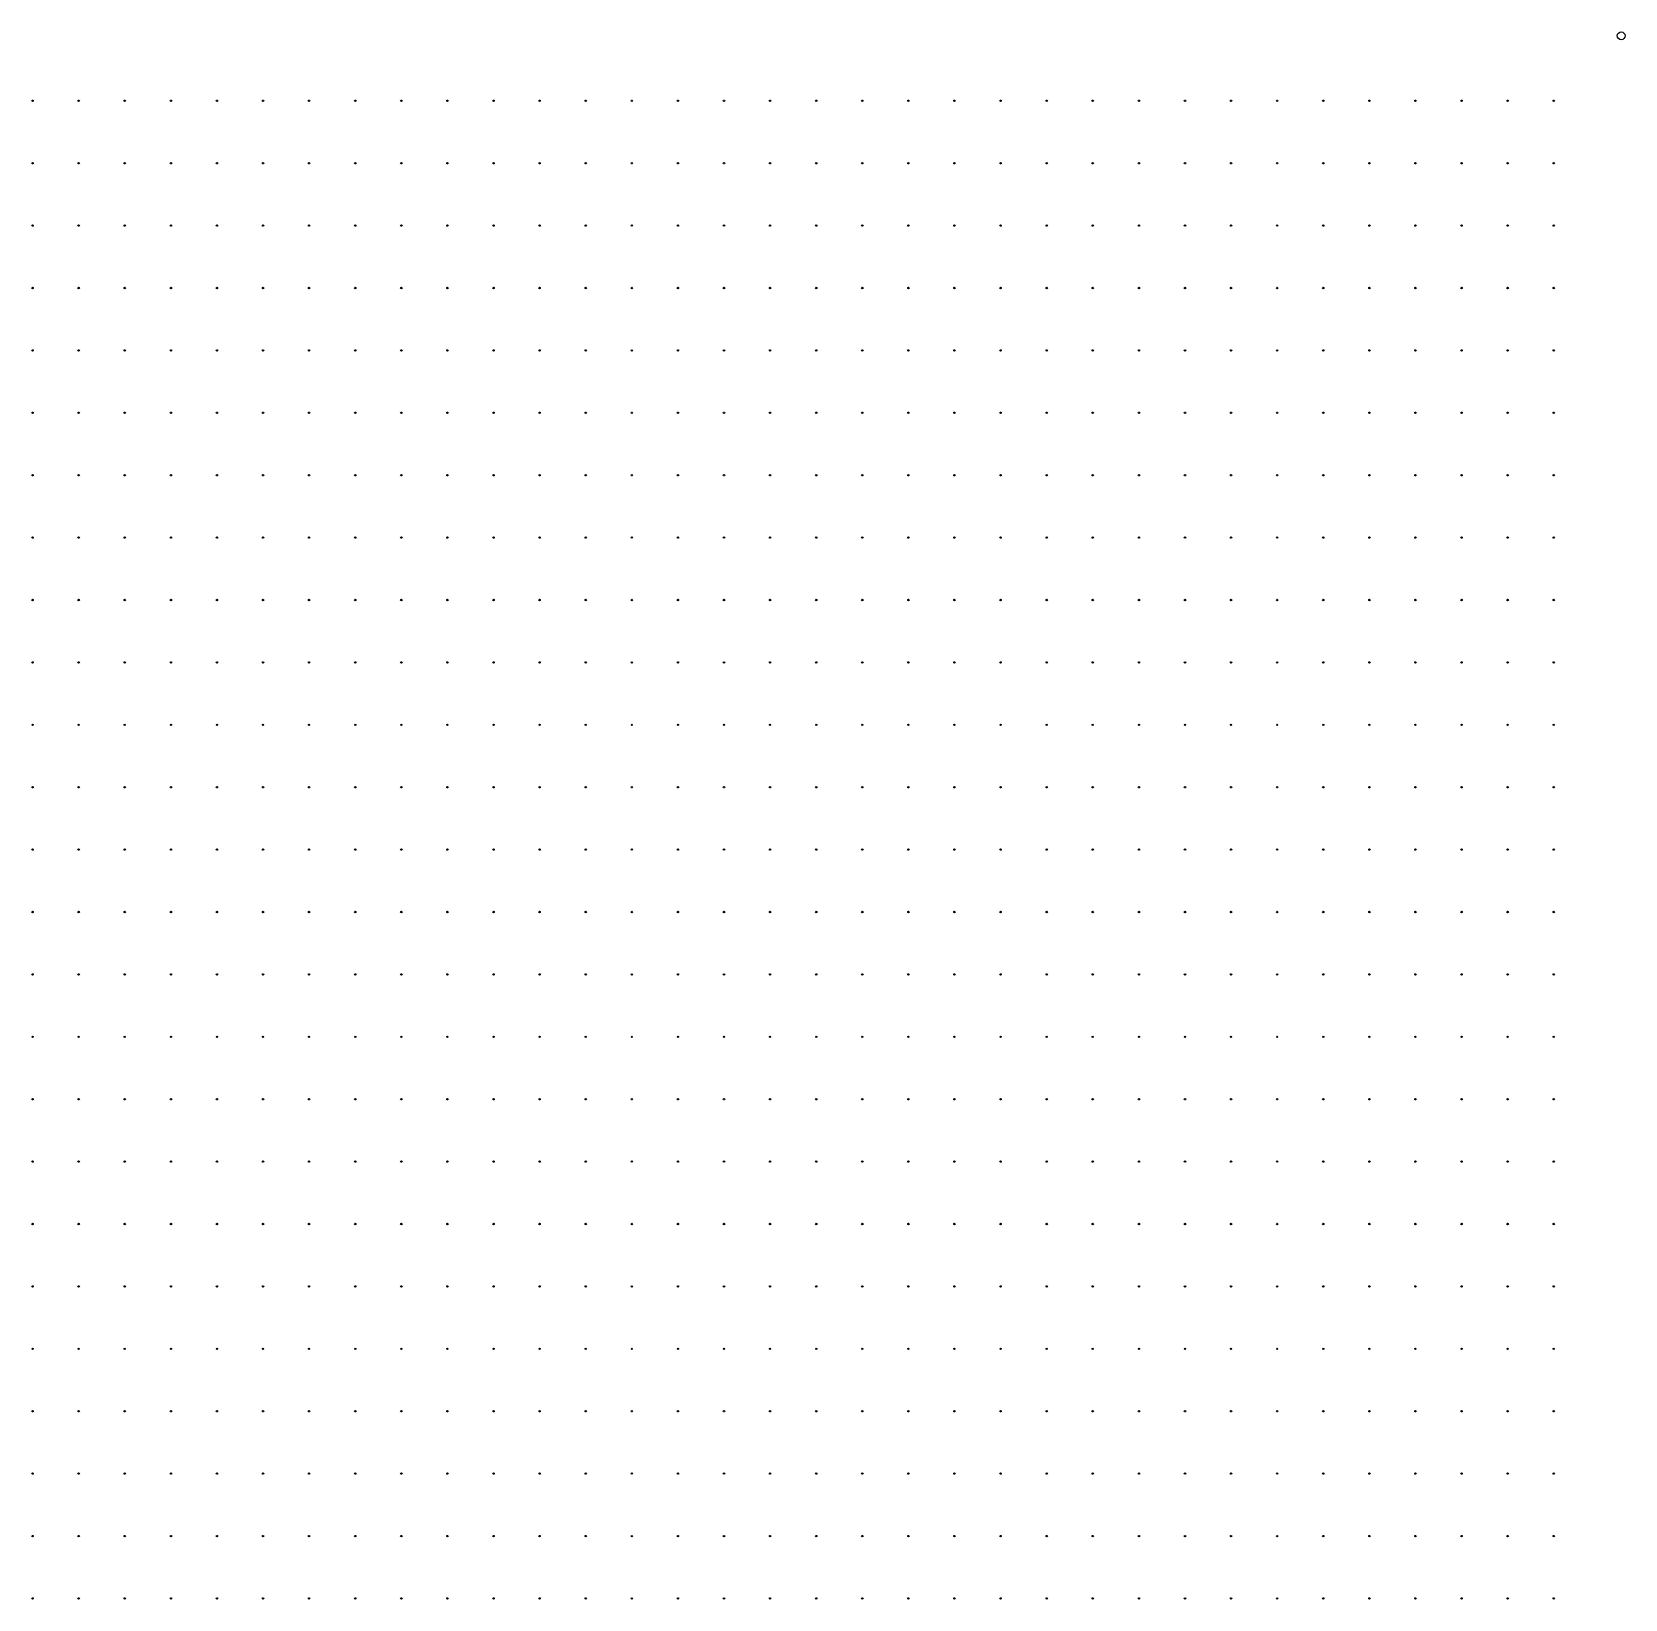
# Model space of a CAD drawing. Extents: x 50 to 173, y 50 to 173.
# Drawn here: x 111.6 to 172.6, y 112.6 to 172.6 of the extents above; entities that cross this region are included whole.
import ezdxf

# ---------------------------------------------------------------- set-up
doc = ezdxf.new("R2010")
doc.units = 0
doc.layers.get('0').update_dxf_attribs({"color": 255, "linetype": 'continuous'})

msp = doc.modelspace()

# ---------------------------------------------------------------- linework, layer by layer
msp.add_circle((172.4, 172.4), 0.15)
at = {"layer": 'PET'}
for centre in [(111.582, 169.912), (113.347, 169.912), (115.112, 169.912), (116.876, 169.912), (118.641, 169.912), (120.406, 169.912), (122.171, 169.912), (123.935, 169.912), (125.7, 169.912), (127.465, 169.912), (129.229, 169.912), (130.994, 169.912), (132.759, 169.912), (134.524, 169.912), (136.288, 169.912), (138.053, 169.912), (139.818, 169.912), (141.582, 169.912), (143.347, 169.912), (145.112, 169.912), (146.876, 169.912), (148.641, 169.912), (150.406, 169.912), (152.171, 169.912), (153.935, 169.912), (155.7, 169.912), (157.465, 169.912), (159.229, 169.912), (160.994, 169.912), (162.759, 169.912), (164.524, 169.912), (166.288, 169.912), (168.053, 169.912), (169.818, 169.912), (111.582, 167.524), (113.347, 167.524), (115.112, 167.524), (116.876, 167.524), (118.641, 167.524), (120.406, 167.524), (122.171, 167.524), (123.935, 167.524), (125.7, 167.524), (127.465, 167.524), (129.229, 167.524), (130.994, 167.524), (132.759, 167.524), (134.524, 167.524), (136.288, 167.524), (138.053, 167.524), (139.818, 167.524), (141.582, 167.524), (143.347, 167.524), (145.112, 167.524), (146.876, 167.524), (148.641, 167.524), (150.406, 167.524), (152.171, 167.524), (153.935, 167.524), (155.7, 167.524), (157.465, 167.524), (159.229, 167.524), (160.994, 167.524), (162.759, 167.524), (164.524, 167.524), (166.288, 167.524), (168.053, 167.524), (169.818, 167.524), (111.582, 165.135), (113.347, 165.135), (115.112, 165.135), (116.876, 165.135), (118.641, 165.135), (120.406, 165.135), (122.171, 165.135), (123.935, 165.135), (125.7, 165.135), (127.465, 165.135), (129.229, 165.135), (130.994, 165.135), (132.759, 165.135), (134.524, 165.135), (136.288, 165.135), (138.053, 165.135), (139.818, 165.135), (141.582, 165.135), (143.347, 165.135), (145.112, 165.135), (146.876, 165.135), (148.641, 165.135), (150.406, 165.135), (152.171, 165.135), (153.935, 165.135), (155.7, 165.135), (157.465, 165.135), (159.229, 165.135), (160.994, 165.135), (162.759, 165.135), (164.524, 165.135), (166.288, 165.135), (168.053, 165.135), (169.818, 165.135), (111.582, 162.747), (113.347, 162.747), (115.112, 162.747), (116.876, 162.747), (118.641, 162.747), (120.406, 162.747), (122.171, 162.747), (123.935, 162.747), (125.7, 162.747), (127.465, 162.747), (129.229, 162.747), (130.994, 162.747), (132.759, 162.747), (134.524, 162.747), (136.288, 162.747), (138.053, 162.747), (139.818, 162.747), (141.582, 162.747), (143.347, 162.747), (145.112, 162.747), (146.876, 162.747), (148.641, 162.747), (150.406, 162.747), (152.171, 162.747), (153.935, 162.747), (155.7, 162.747), (157.465, 162.747), (159.229, 162.747), (160.994, 162.747), (162.759, 162.747), (164.524, 162.747), (166.288, 162.747), (168.053, 162.747), (169.818, 162.747), (111.582, 160.359), (113.347, 160.359), (115.112, 160.359), (116.876, 160.359), (118.641, 160.359), (120.406, 160.359), (122.171, 160.359), (123.935, 160.359), (125.7, 160.359), (127.465, 160.359), (129.229, 160.359), (130.994, 160.359), (132.759, 160.359), (134.524, 160.359), (136.288, 160.359), (138.053, 160.359), (139.818, 160.359), (141.582, 160.359), (143.347, 160.359), (145.112, 160.359), (146.876, 160.359), (148.641, 160.359), (150.406, 160.359), (152.171, 160.359), (153.935, 160.359), (155.7, 160.359), (157.465, 160.359), (159.229, 160.359), (160.994, 160.359), (162.759, 160.359), (164.524, 160.359), (166.288, 160.359), (168.053, 160.359), (169.818, 160.359), (111.582, 157.971), (113.347, 157.971), (115.112, 157.971), (116.876, 157.971), (118.641, 157.971), (120.406, 157.971), (122.171, 157.971), (123.935, 157.971), (125.7, 157.971), (127.465, 157.971), (129.229, 157.971), (130.994, 157.971), (132.759, 157.971), (134.524, 157.971), (136.288, 157.971), (138.053, 157.971), (139.818, 157.971), (141.582, 157.971), (143.347, 157.971), (145.112, 157.971), (146.876, 157.971), (148.641, 157.971), (150.406, 157.971), (152.171, 157.971), (153.935, 157.971), (155.7, 157.971), (157.465, 157.971), (159.229, 157.971), (160.994, 157.971), (162.759, 157.971), (164.524, 157.971), (166.288, 157.971), (168.053, 157.971), (169.818, 157.971), (111.582, 155.582), (113.347, 155.582), (115.112, 155.582), (116.876, 155.582), (118.641, 155.582), (120.406, 155.582), (122.171, 155.582), (123.935, 155.582), (125.7, 155.582), (127.465, 155.582), (129.229, 155.582), (130.994, 155.582), (132.759, 155.582), (134.524, 155.582), (136.288, 155.582), (138.053, 155.582), (139.818, 155.582), (141.582, 155.582), (143.347, 155.582), (145.112, 155.582), (146.876, 155.582), (148.641, 155.582), (150.406, 155.582), (152.171, 155.582), (153.935, 155.582), (155.7, 155.582), (157.465, 155.582), (159.229, 155.582), (160.994, 155.582), (162.759, 155.582), (164.524, 155.582), (166.288, 155.582), (168.053, 155.582), (169.818, 155.582), (111.582, 153.194), (113.347, 153.194), (115.112, 153.194), (116.876, 153.194), (118.641, 153.194), (120.406, 153.194), (122.171, 153.194), (123.935, 153.194), (125.7, 153.194), (127.465, 153.194), (129.229, 153.194), (130.994, 153.194), (132.759, 153.194), (134.524, 153.194), (136.288, 153.194), (138.053, 153.194), (139.818, 153.194), (141.582, 153.194), (143.347, 153.194), (145.112, 153.194), (146.876, 153.194), (148.641, 153.194), (150.406, 153.194), (152.171, 153.194), (153.935, 153.194), (155.7, 153.194), (157.465, 153.194), (159.229, 153.194), (160.994, 153.194), (162.759, 153.194), (164.524, 153.194), (166.288, 153.194), (168.053, 153.194), (169.818, 153.194), (111.582, 150.806), (113.347, 150.806), (115.112, 150.806), (116.876, 150.806), (118.641, 150.806), (120.406, 150.806), (122.171, 150.806), (123.935, 150.806), (125.7, 150.806), (127.465, 150.806), (129.229, 150.806), (130.994, 150.806), (132.759, 150.806), (134.524, 150.806), (136.288, 150.806), (138.053, 150.806), (139.818, 150.806), (141.582, 150.806), (143.347, 150.806), (145.112, 150.806), (146.876, 150.806), (148.641, 150.806), (150.406, 150.806), (152.171, 150.806), (153.935, 150.806), (155.7, 150.806), (157.465, 150.806), (159.229, 150.806), (160.994, 150.806), (162.759, 150.806), (164.524, 150.806), (166.288, 150.806), (168.053, 150.806), (169.818, 150.806), (111.582, 148.418), (113.347, 148.418), (115.112, 148.418), (116.876, 148.418), (118.641, 148.418), (120.406, 148.418), (122.171, 148.418), (123.935, 148.418), (125.7, 148.418), (127.465, 148.418), (129.229, 148.418), (130.994, 148.418), (132.759, 148.418), (134.524, 148.418), (136.288, 148.418), (138.053, 148.418), (139.818, 148.418), (141.582, 148.418), (143.347, 148.418), (145.112, 148.418), (146.876, 148.418), (148.641, 148.418), (150.406, 148.418), (152.171, 148.418), (153.935, 148.418), (155.7, 148.418), (157.465, 148.418), (159.229, 148.418), (160.994, 148.418), (162.759, 148.418), (164.524, 148.418), (166.288, 148.418), (168.053, 148.418), (169.818, 148.418), (111.582, 146.029), (113.347, 146.029), (115.112, 146.029), (116.876, 146.029), (118.641, 146.029), (120.406, 146.029), (122.171, 146.029), (123.935, 146.029), (125.7, 146.029), (127.465, 146.029), (129.229, 146.029), (130.994, 146.029), (132.759, 146.029), (134.524, 146.029), (136.288, 146.029), (138.053, 146.029), (139.818, 146.029), (141.582, 146.029), (143.347, 146.029), (145.112, 146.029), (146.876, 146.029), (148.641, 146.029), (150.406, 146.029), (152.171, 146.029), (153.935, 146.029), (155.7, 146.029), (157.465, 146.029), (159.229, 146.029), (160.994, 146.029), (162.759, 146.029), (164.524, 146.029), (166.288, 146.029), (168.053, 146.029), (169.818, 146.029), (111.582, 143.641), (113.347, 143.641), (115.112, 143.641), (116.876, 143.641), (118.641, 143.641), (120.406, 143.641), (122.171, 143.641), (123.935, 143.641), (125.7, 143.641), (127.465, 143.641), (129.229, 143.641), (130.994, 143.641), (132.759, 143.641), (134.524, 143.641), (136.288, 143.641), (138.053, 143.641), (139.818, 143.641), (141.582, 143.641), (143.347, 143.641), (145.112, 143.641), (146.876, 143.641), (148.641, 143.641), (150.406, 143.641), (152.171, 143.641), (153.935, 143.641), (155.7, 143.641), (157.465, 143.641), (159.229, 143.641), (160.994, 143.641), (162.759, 143.641), (164.524, 143.641), (166.288, 143.641), (168.053, 143.641), (169.818, 143.641), (111.582, 141.253), (113.347, 141.253), (115.112, 141.253), (116.876, 141.253), (118.641, 141.253), (120.406, 141.253), (122.171, 141.253), (123.935, 141.253), (125.7, 141.253), (127.465, 141.253), (129.229, 141.253), (130.994, 141.253), (132.759, 141.253), (134.524, 141.253), (136.288, 141.253), (138.053, 141.253), (139.818, 141.253), (141.582, 141.253), (143.347, 141.253), (145.112, 141.253), (146.876, 141.253), (148.641, 141.253), (150.406, 141.253), (152.171, 141.253), (153.935, 141.253), (155.7, 141.253), (157.465, 141.253), (159.229, 141.253), (160.994, 141.253), (162.759, 141.253), (164.524, 141.253), (166.288, 141.253), (168.053, 141.253), (169.818, 141.253), (111.582, 138.865), (113.347, 138.865), (115.112, 138.865), (116.876, 138.865), (118.641, 138.865), (120.406, 138.865), (122.171, 138.865), (123.935, 138.865), (125.7, 138.865), (127.465, 138.865), (129.229, 138.865), (130.994, 138.865), (132.759, 138.865), (134.524, 138.865), (136.288, 138.865), (138.053, 138.865), (139.818, 138.865), (141.582, 138.865), (143.347, 138.865), (145.112, 138.865), (146.876, 138.865), (148.641, 138.865), (150.406, 138.865), (152.171, 138.865), (153.935, 138.865), (155.7, 138.865), (157.465, 138.865), (159.229, 138.865), (160.994, 138.865), (162.759, 138.865), (164.524, 138.865), (166.288, 138.865), (168.053, 138.865), (169.818, 138.865), (111.582, 136.476), (113.347, 136.476), (115.112, 136.476), (116.876, 136.476), (118.641, 136.476), (120.406, 136.476), (122.171, 136.476), (123.935, 136.476), (125.7, 136.476), (127.465, 136.476), (129.229, 136.476), (130.994, 136.476), (132.759, 136.476), (134.524, 136.476), (136.288, 136.476), (138.053, 136.476), (139.818, 136.476), (141.582, 136.476), (143.347, 136.476), (145.112, 136.476), (146.876, 136.476), (148.641, 136.476), (150.406, 136.476), (152.171, 136.476), (153.935, 136.476), (155.7, 136.476), (157.465, 136.476), (159.229, 136.476), (160.994, 136.476), (162.759, 136.476), (164.524, 136.476), (166.288, 136.476), (168.053, 136.476), (169.818, 136.476), (111.582, 134.088), (113.347, 134.088), (115.112, 134.088), (116.876, 134.088), (118.641, 134.088), (120.406, 134.088), (122.171, 134.088), (123.935, 134.088), (125.7, 134.088), (127.465, 134.088), (129.229, 134.088), (130.994, 134.088), (132.759, 134.088), (134.524, 134.088), (136.288, 134.088), (138.053, 134.088), (139.818, 134.088), (141.582, 134.088), (143.347, 134.088), (145.112, 134.088), (146.876, 134.088), (148.641, 134.088), (150.406, 134.088), (152.171, 134.088), (153.935, 134.088), (155.7, 134.088), (157.465, 134.088), (159.229, 134.088), (160.994, 134.088), (162.759, 134.088), (164.524, 134.088), (166.288, 134.088), (168.053, 134.088), (169.818, 134.088), (111.582, 131.7), (113.347, 131.7), (115.112, 131.7), (116.876, 131.7), (118.641, 131.7), (120.406, 131.7), (122.171, 131.7), (123.935, 131.7), (125.7, 131.7), (127.465, 131.7), (129.229, 131.7), (130.994, 131.7), (132.759, 131.7), (134.524, 131.7), (136.288, 131.7), (138.053, 131.7), (139.818, 131.7), (141.582, 131.7), (143.347, 131.7), (145.112, 131.7), (146.876, 131.7), (148.641, 131.7), (150.406, 131.7), (152.171, 131.7), (153.935, 131.7), (155.7, 131.7), (157.465, 131.7), (159.229, 131.7), (160.994, 131.7), (162.759, 131.7), (164.524, 131.7), (166.288, 131.7), (168.053, 131.7), (169.818, 131.7), (111.582, 129.312), (113.347, 129.312), (115.112, 129.312), (116.876, 129.312), (118.641, 129.312), (120.406, 129.312), (122.171, 129.312), (123.935, 129.312), (125.7, 129.312), (127.465, 129.312), (129.229, 129.312), (130.994, 129.312), (132.759, 129.312), (134.524, 129.312), (136.288, 129.312), (138.053, 129.312), (139.818, 129.312), (141.582, 129.312), (143.347, 129.312), (145.112, 129.312), (146.876, 129.312), (148.641, 129.312), (150.406, 129.312), (152.171, 129.312), (153.935, 129.312), (155.7, 129.312), (157.465, 129.312), (159.229, 129.312), (160.994, 129.312), (162.759, 129.312), (164.524, 129.312), (166.288, 129.312), (168.053, 129.312), (169.818, 129.312), (111.582, 126.924), (113.347, 126.924), (115.112, 126.924), (116.876, 126.924), (118.641, 126.924), (120.406, 126.924), (122.171, 126.924), (123.935, 126.924), (125.7, 126.924), (127.465, 126.924), (129.229, 126.924), (130.994, 126.924), (132.759, 126.924), (134.524, 126.924), (136.288, 126.924), (138.053, 126.924), (139.818, 126.924), (141.582, 126.924), (143.347, 126.924), (145.112, 126.924), (146.876, 126.924), (148.641, 126.924), (150.406, 126.924), (152.171, 126.924), (153.935, 126.924), (155.7, 126.924), (157.465, 126.924), (159.229, 126.924), (160.994, 126.924), (162.759, 126.924), (164.524, 126.924), (166.288, 126.924), (168.053, 126.924), (169.818, 126.924), (111.582, 124.535), (113.347, 124.535), (115.112, 124.535), (116.876, 124.535), (118.641, 124.535), (120.406, 124.535), (122.171, 124.535), (123.935, 124.535), (125.7, 124.535), (127.465, 124.535), (129.229, 124.535), (130.994, 124.535), (132.759, 124.535), (134.524, 124.535), (136.288, 124.535), (138.053, 124.535), (139.818, 124.535), (141.582, 124.535), (143.347, 124.535), (145.112, 124.535), (146.876, 124.535), (148.641, 124.535), (150.406, 124.535), (152.171, 124.535), (153.935, 124.535), (155.7, 124.535), (157.465, 124.535), (159.229, 124.535), (160.994, 124.535), (162.759, 124.535), (164.524, 124.535), (166.288, 124.535), (168.053, 124.535), (169.818, 124.535), (111.582, 122.147), (113.347, 122.147), (115.112, 122.147), (116.876, 122.147), (118.641, 122.147), (120.406, 122.147), (122.171, 122.147), (123.935, 122.147), (125.7, 122.147), (127.465, 122.147), (129.229, 122.147), (130.994, 122.147), (132.759, 122.147), (134.524, 122.147), (136.288, 122.147), (138.053, 122.147), (139.818, 122.147), (141.582, 122.147), (143.347, 122.147), (145.112, 122.147), (146.876, 122.147), (148.641, 122.147), (150.406, 122.147), (152.171, 122.147), (153.935, 122.147), (155.7, 122.147), (157.465, 122.147), (159.229, 122.147), (160.994, 122.147), (162.759, 122.147), (164.524, 122.147), (166.288, 122.147), (168.053, 122.147), (169.818, 122.147), (111.582, 119.759), (113.347, 119.759), (115.112, 119.759), (116.876, 119.759), (118.641, 119.759), (120.406, 119.759), (122.171, 119.759), (123.935, 119.759), (125.7, 119.759), (127.465, 119.759), (129.229, 119.759), (130.994, 119.759), (132.759, 119.759), (134.524, 119.759), (136.288, 119.759), (138.053, 119.759), (139.818, 119.759), (141.582, 119.759), (143.347, 119.759), (145.112, 119.759), (146.876, 119.759), (148.641, 119.759), (150.406, 119.759), (152.171, 119.759), (153.935, 119.759), (155.7, 119.759), (157.465, 119.759), (159.229, 119.759), (160.994, 119.759), (162.759, 119.759), (164.524, 119.759), (166.288, 119.759), (168.053, 119.759), (169.818, 119.759), (111.582, 117.371), (113.347, 117.371), (115.112, 117.371), (116.876, 117.371), (118.641, 117.371), (120.406, 117.371), (122.171, 117.371), (123.935, 117.371), (125.7, 117.371), (127.465, 117.371), (129.229, 117.371), (130.994, 117.371), (132.759, 117.371), (134.524, 117.371), (136.288, 117.371), (138.053, 117.371), (139.818, 117.371), (141.582, 117.371), (143.347, 117.371), (145.112, 117.371), (146.876, 117.371), (148.641, 117.371), (150.406, 117.371), (152.171, 117.371), (153.935, 117.371), (155.7, 117.371), (157.465, 117.371), (159.229, 117.371), (160.994, 117.371), (162.759, 117.371), (164.524, 117.371), (166.288, 117.371), (168.053, 117.371), (169.818, 117.371), (111.582, 114.982), (113.347, 114.982), (115.112, 114.982), (116.876, 114.982), (118.641, 114.982), (120.406, 114.982), (122.171, 114.982), (123.935, 114.982), (125.7, 114.982), (127.465, 114.982), (129.229, 114.982), (130.994, 114.982), (132.759, 114.982), (134.524, 114.982), (136.288, 114.982), (138.053, 114.982), (139.818, 114.982), (141.582, 114.982), (143.347, 114.982), (145.112, 114.982), (146.876, 114.982), (148.641, 114.982), (150.406, 114.982), (152.171, 114.982), (153.935, 114.982), (155.7, 114.982), (157.465, 114.982), (159.229, 114.982), (160.994, 114.982), (162.759, 114.982), (164.524, 114.982), (166.288, 114.982), (168.053, 114.982), (169.818, 114.982), (111.582, 112.594), (113.347, 112.594), (115.112, 112.594), (116.876, 112.594), (118.641, 112.594), (120.406, 112.594), (122.171, 112.594), (123.935, 112.594), (125.7, 112.594), (127.465, 112.594), (129.229, 112.594), (130.994, 112.594), (132.759, 112.594), (134.524, 112.594), (136.288, 112.594), (138.053, 112.594), (139.818, 112.594), (141.582, 112.594), (143.347, 112.594), (145.112, 112.594), (146.876, 112.594), (148.641, 112.594), (150.406, 112.594), (152.171, 112.594), (153.935, 112.594), (155.7, 112.594), (157.465, 112.594), (159.229, 112.594), (160.994, 112.594), (162.759, 112.594), (164.524, 112.594), (166.288, 112.594), (168.053, 112.594), (169.818, 112.594)]:
    msp.add_circle(centre, 0.005, dxfattribs=at)
at = {"layer": 'V4'}
for centre in [(111.582, 169.912), (113.347, 169.912), (115.112, 169.912), (116.876, 169.912), (118.641, 169.912), (120.406, 169.912), (122.171, 169.912), (123.935, 169.912), (125.7, 169.912), (127.465, 169.912), (129.229, 169.912), (130.994, 169.912), (132.759, 169.912), (134.524, 169.912), (136.288, 169.912), (138.053, 169.912), (139.818, 169.912), (141.582, 169.912), (143.347, 169.912), (145.112, 169.912), (146.876, 169.912), (148.641, 169.912), (150.406, 169.912), (152.171, 169.912), (153.935, 169.912), (155.7, 169.912), (157.465, 169.912), (159.229, 169.912), (160.994, 169.912), (162.759, 169.912), (164.524, 169.912), (166.288, 169.912), (168.053, 169.912), (169.818, 169.912), (111.582, 167.524), (113.347, 167.524), (115.112, 167.524), (116.876, 167.524), (118.641, 167.524), (120.406, 167.524), (122.171, 167.524), (123.935, 167.524), (125.7, 167.524), (127.465, 167.524), (129.229, 167.524), (130.994, 167.524), (132.759, 167.524), (134.524, 167.524), (136.288, 167.524), (138.053, 167.524), (139.818, 167.524), (141.582, 167.524), (143.347, 167.524), (145.112, 167.524), (146.876, 167.524), (148.641, 167.524), (150.406, 167.524), (152.171, 167.524), (153.935, 167.524), (155.7, 167.524), (157.465, 167.524), (159.229, 167.524), (160.994, 167.524), (162.759, 167.524), (164.524, 167.524), (166.288, 167.524), (168.053, 167.524), (169.818, 167.524), (111.582, 165.135), (113.347, 165.135), (115.112, 165.135), (116.876, 165.135), (118.641, 165.135), (120.406, 165.135), (122.171, 165.135), (123.935, 165.135), (125.7, 165.135), (127.465, 165.135), (129.229, 165.135), (130.994, 165.135), (132.759, 165.135), (134.524, 165.135), (136.288, 165.135), (138.053, 165.135), (139.818, 165.135), (141.582, 165.135), (143.347, 165.135), (145.112, 165.135), (146.876, 165.135), (148.641, 165.135), (150.406, 165.135), (152.171, 165.135), (153.935, 165.135), (155.7, 165.135), (157.465, 165.135), (159.229, 165.135), (160.994, 165.135), (162.759, 165.135), (164.524, 165.135), (166.288, 165.135), (168.053, 165.135), (169.818, 165.135), (111.582, 162.747), (113.347, 162.747), (115.112, 162.747), (116.876, 162.747), (118.641, 162.747), (120.406, 162.747), (122.171, 162.747), (123.935, 162.747), (125.7, 162.747), (127.465, 162.747), (129.229, 162.747), (130.994, 162.747), (132.759, 162.747), (134.524, 162.747), (136.288, 162.747), (138.053, 162.747), (139.818, 162.747), (141.582, 162.747), (143.347, 162.747), (145.112, 162.747), (146.876, 162.747), (148.641, 162.747), (150.406, 162.747), (152.171, 162.747), (153.935, 162.747), (155.7, 162.747), (157.465, 162.747), (159.229, 162.747), (160.994, 162.747), (162.759, 162.747), (164.524, 162.747), (166.288, 162.747), (168.053, 162.747), (169.818, 162.747), (111.582, 160.359), (113.347, 160.359), (115.112, 160.359), (116.876, 160.359), (118.641, 160.359), (120.406, 160.359), (122.171, 160.359), (123.935, 160.359), (125.7, 160.359), (127.465, 160.359), (129.229, 160.359), (130.994, 160.359), (132.759, 160.359), (134.524, 160.359), (136.288, 160.359), (138.053, 160.359), (139.818, 160.359), (141.582, 160.359), (143.347, 160.359), (145.112, 160.359), (146.876, 160.359), (148.641, 160.359), (150.406, 160.359), (152.171, 160.359), (153.935, 160.359), (155.7, 160.359), (157.465, 160.359), (159.229, 160.359), (160.994, 160.359), (162.759, 160.359), (164.524, 160.359), (166.288, 160.359), (168.053, 160.359), (169.818, 160.359), (111.582, 157.971), (113.347, 157.971), (115.112, 157.971), (116.876, 157.971), (118.641, 157.971), (120.406, 157.971), (122.171, 157.971), (123.935, 157.971), (125.7, 157.971), (127.465, 157.971), (129.229, 157.971), (130.994, 157.971), (132.759, 157.971), (134.524, 157.971), (136.288, 157.971), (138.053, 157.971), (139.818, 157.971), (141.582, 157.971), (143.347, 157.971), (145.112, 157.971), (146.876, 157.971), (148.641, 157.971), (150.406, 157.971), (152.171, 157.971), (153.935, 157.971), (155.7, 157.971), (157.465, 157.971), (159.229, 157.971), (160.994, 157.971), (162.759, 157.971), (164.524, 157.971), (166.288, 157.971), (168.053, 157.971), (169.818, 157.971), (111.582, 155.582), (113.347, 155.582), (115.112, 155.582), (116.876, 155.582), (118.641, 155.582), (120.406, 155.582), (122.171, 155.582), (123.935, 155.582), (125.7, 155.582), (127.465, 155.582), (129.229, 155.582), (130.994, 155.582), (132.759, 155.582), (134.524, 155.582), (136.288, 155.582), (138.053, 155.582), (139.818, 155.582), (141.582, 155.582), (143.347, 155.582), (145.112, 155.582), (146.876, 155.582), (148.641, 155.582), (150.406, 155.582), (152.171, 155.582), (153.935, 155.582), (155.7, 155.582), (157.465, 155.582), (159.229, 155.582), (160.994, 155.582), (162.759, 155.582), (164.524, 155.582), (166.288, 155.582), (168.053, 155.582), (169.818, 155.582), (111.582, 153.194), (113.347, 153.194), (115.112, 153.194), (116.876, 153.194), (118.641, 153.194), (120.406, 153.194), (122.171, 153.194), (123.935, 153.194), (125.7, 153.194), (127.465, 153.194), (129.229, 153.194), (130.994, 153.194), (132.759, 153.194), (134.524, 153.194), (136.288, 153.194), (138.053, 153.194), (139.818, 153.194), (141.582, 153.194), (143.347, 153.194), (145.112, 153.194), (146.876, 153.194), (148.641, 153.194), (150.406, 153.194), (152.171, 153.194), (153.935, 153.194), (155.7, 153.194), (157.465, 153.194), (159.229, 153.194), (160.994, 153.194), (162.759, 153.194), (164.524, 153.194), (166.288, 153.194), (168.053, 153.194), (169.818, 153.194), (111.582, 150.806), (113.347, 150.806), (115.112, 150.806), (116.876, 150.806), (118.641, 150.806), (120.406, 150.806), (122.171, 150.806), (123.935, 150.806), (125.7, 150.806), (127.465, 150.806), (129.229, 150.806), (130.994, 150.806), (132.759, 150.806), (134.524, 150.806), (136.288, 150.806), (138.053, 150.806), (139.818, 150.806), (141.582, 150.806), (143.347, 150.806), (145.112, 150.806), (146.876, 150.806), (148.641, 150.806), (150.406, 150.806), (152.171, 150.806), (153.935, 150.806), (155.7, 150.806), (157.465, 150.806), (159.229, 150.806), (160.994, 150.806), (162.759, 150.806), (164.524, 150.806), (166.288, 150.806), (168.053, 150.806), (169.818, 150.806), (111.582, 148.418), (113.347, 148.418), (115.112, 148.418), (116.876, 148.418), (118.641, 148.418), (120.406, 148.418), (122.171, 148.418), (123.935, 148.418), (125.7, 148.418), (127.465, 148.418), (129.229, 148.418), (130.994, 148.418), (132.759, 148.418), (134.524, 148.418), (136.288, 148.418), (138.053, 148.418), (139.818, 148.418), (141.582, 148.418), (143.347, 148.418), (145.112, 148.418), (146.876, 148.418), (148.641, 148.418), (150.406, 148.418), (152.171, 148.418), (153.935, 148.418), (155.7, 148.418), (157.465, 148.418), (159.229, 148.418), (160.994, 148.418), (162.759, 148.418), (164.524, 148.418), (166.288, 148.418), (168.053, 148.418), (169.818, 148.418), (111.582, 146.029), (113.347, 146.029), (115.112, 146.029), (116.876, 146.029), (118.641, 146.029), (120.406, 146.029), (122.171, 146.029), (123.935, 146.029), (125.7, 146.029), (127.465, 146.029), (129.229, 146.029), (130.994, 146.029), (132.759, 146.029), (134.524, 146.029), (136.288, 146.029), (138.053, 146.029), (139.818, 146.029), (141.582, 146.029), (143.347, 146.029), (145.112, 146.029), (146.876, 146.029), (148.641, 146.029), (150.406, 146.029), (152.171, 146.029), (153.935, 146.029), (155.7, 146.029), (157.465, 146.029), (159.229, 146.029), (160.994, 146.029), (162.759, 146.029), (164.524, 146.029), (166.288, 146.029), (168.053, 146.029), (169.818, 146.029), (111.582, 143.641), (113.347, 143.641), (115.112, 143.641), (116.876, 143.641), (118.641, 143.641), (120.406, 143.641), (122.171, 143.641), (123.935, 143.641), (125.7, 143.641), (127.465, 143.641), (129.229, 143.641), (130.994, 143.641), (132.759, 143.641), (134.524, 143.641), (136.288, 143.641), (138.053, 143.641), (139.818, 143.641), (141.582, 143.641), (143.347, 143.641), (145.112, 143.641), (146.876, 143.641), (148.641, 143.641), (150.406, 143.641), (152.171, 143.641), (153.935, 143.641), (155.7, 143.641), (157.465, 143.641), (159.229, 143.641), (160.994, 143.641), (162.759, 143.641), (164.524, 143.641), (166.288, 143.641), (168.053, 143.641), (169.818, 143.641), (111.582, 141.253), (113.347, 141.253), (115.112, 141.253), (116.876, 141.253), (118.641, 141.253), (120.406, 141.253), (122.171, 141.253), (123.935, 141.253), (125.7, 141.253), (127.465, 141.253), (129.229, 141.253), (130.994, 141.253), (132.759, 141.253), (134.524, 141.253), (136.288, 141.253), (138.053, 141.253), (139.818, 141.253), (141.582, 141.253), (143.347, 141.253), (145.112, 141.253), (146.876, 141.253), (148.641, 141.253), (150.406, 141.253), (152.171, 141.253), (153.935, 141.253), (155.7, 141.253), (157.465, 141.253), (159.229, 141.253), (160.994, 141.253), (162.759, 141.253), (164.524, 141.253), (166.288, 141.253), (168.053, 141.253), (169.818, 141.253), (111.582, 138.865), (113.347, 138.865), (115.112, 138.865), (116.876, 138.865), (118.641, 138.865), (120.406, 138.865), (122.171, 138.865), (123.935, 138.865), (125.7, 138.865), (127.465, 138.865), (129.229, 138.865), (130.994, 138.865), (132.759, 138.865), (134.524, 138.865), (136.288, 138.865), (138.053, 138.865), (139.818, 138.865), (141.582, 138.865), (143.347, 138.865), (145.112, 138.865), (146.876, 138.865), (148.641, 138.865), (150.406, 138.865), (152.171, 138.865), (153.935, 138.865), (155.7, 138.865), (157.465, 138.865), (159.229, 138.865), (160.994, 138.865), (162.759, 138.865), (164.524, 138.865), (166.288, 138.865), (168.053, 138.865), (169.818, 138.865), (111.582, 136.476), (113.347, 136.476), (115.112, 136.476), (116.876, 136.476), (118.641, 136.476), (120.406, 136.476), (122.171, 136.476), (123.935, 136.476), (125.7, 136.476), (127.465, 136.476), (129.229, 136.476), (130.994, 136.476), (132.759, 136.476), (134.524, 136.476), (136.288, 136.476), (138.053, 136.476), (139.818, 136.476), (141.582, 136.476), (143.347, 136.476), (145.112, 136.476), (146.876, 136.476), (148.641, 136.476), (150.406, 136.476), (152.171, 136.476), (153.935, 136.476), (155.7, 136.476), (157.465, 136.476), (159.229, 136.476), (160.994, 136.476), (162.759, 136.476), (164.524, 136.476), (166.288, 136.476), (168.053, 136.476), (169.818, 136.476), (111.582, 134.088), (113.347, 134.088), (115.112, 134.088), (116.876, 134.088), (118.641, 134.088), (120.406, 134.088), (122.171, 134.088), (123.935, 134.088), (125.7, 134.088), (127.465, 134.088), (129.229, 134.088), (130.994, 134.088), (132.759, 134.088), (134.524, 134.088), (136.288, 134.088), (138.053, 134.088), (139.818, 134.088), (141.582, 134.088), (143.347, 134.088), (145.112, 134.088), (146.876, 134.088), (148.641, 134.088), (150.406, 134.088), (152.171, 134.088), (153.935, 134.088), (155.7, 134.088), (157.465, 134.088), (159.229, 134.088), (160.994, 134.088), (162.759, 134.088), (164.524, 134.088), (166.288, 134.088), (168.053, 134.088), (169.818, 134.088), (111.582, 131.7), (113.347, 131.7), (115.112, 131.7), (116.876, 131.7), (118.641, 131.7), (120.406, 131.7), (122.171, 131.7), (123.935, 131.7), (125.7, 131.7), (127.465, 131.7), (129.229, 131.7), (130.994, 131.7), (132.759, 131.7), (134.524, 131.7), (136.288, 131.7), (138.053, 131.7), (139.818, 131.7), (141.582, 131.7), (143.347, 131.7), (145.112, 131.7), (146.876, 131.7), (148.641, 131.7), (150.406, 131.7), (152.171, 131.7), (153.935, 131.7), (155.7, 131.7), (157.465, 131.7), (159.229, 131.7), (160.994, 131.7), (162.759, 131.7), (164.524, 131.7), (166.288, 131.7), (168.053, 131.7), (169.818, 131.7), (111.582, 129.312), (113.347, 129.312), (115.112, 129.312), (116.876, 129.312), (118.641, 129.312), (120.406, 129.312), (122.171, 129.312), (123.935, 129.312), (125.7, 129.312), (127.465, 129.312), (129.229, 129.312), (130.994, 129.312), (132.759, 129.312), (134.524, 129.312), (136.288, 129.312), (138.053, 129.312), (139.818, 129.312), (141.582, 129.312), (143.347, 129.312), (145.112, 129.312), (146.876, 129.312), (148.641, 129.312), (150.406, 129.312), (152.171, 129.312), (153.935, 129.312), (155.7, 129.312), (157.465, 129.312), (159.229, 129.312), (160.994, 129.312), (162.759, 129.312), (164.524, 129.312), (166.288, 129.312), (168.053, 129.312), (169.818, 129.312), (111.582, 126.924), (113.347, 126.924), (115.112, 126.924), (116.876, 126.924), (118.641, 126.924), (120.406, 126.924), (122.171, 126.924), (123.935, 126.924), (125.7, 126.924), (127.465, 126.924), (129.229, 126.924), (130.994, 126.924), (132.759, 126.924), (134.524, 126.924), (136.288, 126.924), (138.053, 126.924), (139.818, 126.924), (141.582, 126.924), (143.347, 126.924), (145.112, 126.924), (146.876, 126.924), (148.641, 126.924), (150.406, 126.924), (152.171, 126.924), (153.935, 126.924), (155.7, 126.924), (157.465, 126.924), (159.229, 126.924), (160.994, 126.924), (162.759, 126.924), (164.524, 126.924), (166.288, 126.924), (168.053, 126.924), (169.818, 126.924), (111.582, 124.535), (113.347, 124.535), (115.112, 124.535), (116.876, 124.535), (118.641, 124.535), (120.406, 124.535), (122.171, 124.535), (123.935, 124.535), (125.7, 124.535), (127.465, 124.535), (129.229, 124.535), (130.994, 124.535), (132.759, 124.535), (134.524, 124.535), (136.288, 124.535), (138.053, 124.535), (139.818, 124.535), (141.582, 124.535), (143.347, 124.535), (145.112, 124.535), (146.876, 124.535), (148.641, 124.535), (150.406, 124.535), (152.171, 124.535), (153.935, 124.535), (155.7, 124.535), (157.465, 124.535), (159.229, 124.535), (160.994, 124.535), (162.759, 124.535), (164.524, 124.535), (166.288, 124.535), (168.053, 124.535), (169.818, 124.535), (111.582, 122.147), (113.347, 122.147), (115.112, 122.147), (116.876, 122.147), (118.641, 122.147), (120.406, 122.147), (122.171, 122.147), (123.935, 122.147), (125.7, 122.147), (127.465, 122.147), (129.229, 122.147), (130.994, 122.147), (132.759, 122.147), (134.524, 122.147), (136.288, 122.147), (138.053, 122.147), (139.818, 122.147), (141.582, 122.147), (143.347, 122.147), (145.112, 122.147), (146.876, 122.147), (148.641, 122.147), (150.406, 122.147), (152.171, 122.147), (153.935, 122.147), (155.7, 122.147), (157.465, 122.147), (159.229, 122.147), (160.994, 122.147), (162.759, 122.147), (164.524, 122.147), (166.288, 122.147), (168.053, 122.147), (169.818, 122.147), (111.582, 119.759), (113.347, 119.759), (115.112, 119.759), (116.876, 119.759), (118.641, 119.759), (120.406, 119.759), (122.171, 119.759), (123.935, 119.759), (125.7, 119.759), (127.465, 119.759), (129.229, 119.759), (130.994, 119.759), (132.759, 119.759), (134.524, 119.759), (136.288, 119.759), (138.053, 119.759), (139.818, 119.759), (141.582, 119.759), (143.347, 119.759), (145.112, 119.759), (146.876, 119.759), (148.641, 119.759), (150.406, 119.759), (152.171, 119.759), (153.935, 119.759), (155.7, 119.759), (157.465, 119.759), (159.229, 119.759), (160.994, 119.759), (162.759, 119.759), (164.524, 119.759), (166.288, 119.759), (168.053, 119.759), (169.818, 119.759), (111.582, 117.371), (113.347, 117.371), (115.112, 117.371), (116.876, 117.371), (118.641, 117.371), (120.406, 117.371), (122.171, 117.371), (123.935, 117.371), (125.7, 117.371), (127.465, 117.371), (129.229, 117.371), (130.994, 117.371), (132.759, 117.371), (134.524, 117.371), (136.288, 117.371), (138.053, 117.371), (139.818, 117.371), (141.582, 117.371), (143.347, 117.371), (145.112, 117.371), (146.876, 117.371), (148.641, 117.371), (150.406, 117.371), (152.171, 117.371), (153.935, 117.371), (155.7, 117.371), (157.465, 117.371), (159.229, 117.371), (160.994, 117.371), (162.759, 117.371), (164.524, 117.371), (166.288, 117.371), (168.053, 117.371), (169.818, 117.371), (111.582, 114.982), (113.347, 114.982), (115.112, 114.982), (116.876, 114.982), (118.641, 114.982), (120.406, 114.982), (122.171, 114.982), (123.935, 114.982), (125.7, 114.982), (127.465, 114.982), (129.229, 114.982), (130.994, 114.982), (132.759, 114.982), (134.524, 114.982), (136.288, 114.982), (138.053, 114.982), (139.818, 114.982), (141.582, 114.982), (143.347, 114.982), (145.112, 114.982), (146.876, 114.982), (148.641, 114.982), (150.406, 114.982), (152.171, 114.982), (153.935, 114.982), (155.7, 114.982), (157.465, 114.982), (159.229, 114.982), (160.994, 114.982), (162.759, 114.982), (164.524, 114.982), (166.288, 114.982), (168.053, 114.982), (169.818, 114.982), (111.582, 112.594), (113.347, 112.594), (115.112, 112.594), (116.876, 112.594), (118.641, 112.594), (120.406, 112.594), (122.171, 112.594), (123.935, 112.594), (125.7, 112.594), (127.465, 112.594), (129.229, 112.594), (130.994, 112.594), (132.759, 112.594), (134.524, 112.594), (136.288, 112.594), (138.053, 112.594), (139.818, 112.594), (141.582, 112.594), (143.347, 112.594), (145.112, 112.594), (146.876, 112.594), (148.641, 112.594), (150.406, 112.594), (152.171, 112.594), (153.935, 112.594), (155.7, 112.594), (157.465, 112.594), (159.229, 112.594), (160.994, 112.594), (162.759, 112.594), (164.524, 112.594), (166.288, 112.594), (168.053, 112.594), (169.818, 112.594)]:
    msp.add_circle(centre, 0.0267, dxfattribs=at)

doc.saveas('drawing.dxf')
